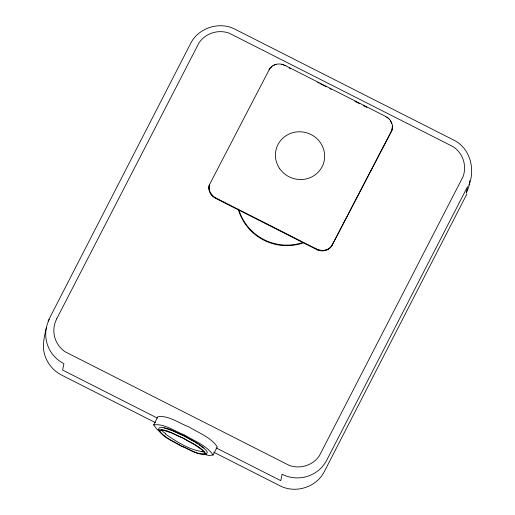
<?xml version="1.0" encoding="UTF-8"?>
<svg xmlns="http://www.w3.org/2000/svg" width="515" height="515" viewBox="0 0 515 515"><rect width="100%" height="100%" fill="white"/><g stroke="black" fill="none" stroke-linecap="round" stroke-linejoin="round"><path stroke-width="0.77" d="M209.412 184.756L269.274 69.538C272.12 63.924 279.774 62.547 285.04 65.431L385.574 116.39C391.188 118.952 394.368 126.246 391.226 131.827L332.091 245.269C329.252 250.882 321.592 252.253 316.326 249.376L215.791 198.41C210.725 196.022 207.397 189.778 209.547 184.351L209.051 186.108M391.954 130.05L332.233 244.863C329.388 250.47 321.727 251.848 316.468 248.964L215.933 198.005C211.446 195.829 208.221 190.756 209.187 185.703M391.818 130.456L392.443 125.866M46.427 327.456C44.284 336.688 41.728 346.621 45.043 355.917C47.792 364.144 53.85 371.122 61.568 375.068L155.582 422.725M469.12 184.911C475.39 168.572 469.95 147.76 453.432 139.932L235.258 29.342C219.622 20.973 198.333 27.746 190.524 43.685L48.075 321.064M208.89 187.511L209.026 187.106M208.923 188.934L209.064 188.529M209.161 190.357L209.302 189.951M209.599 191.754L209.734 191.348M210.223 193.106L210.358 192.7M211.021 194.38L211.163 193.975M211.993 195.565L212.129 195.159M213.107 196.633L213.242 196.228M214.349 197.567L214.485 197.161M215.791 198.41L215.933 198.005M269.274 69.538L269.139 69.943L270.06 68.263M270.967 67.182L270.832 67.587L272.029 66.235M273.085 65.843L273.227 65.437M274.398 65.205L274.54 64.8M275.808 64.742L275.943 64.336M281.872 64.716L282.008 64.311M283.366 65.167L283.501 64.761M284.904 65.836L285.04 65.431M316.326 249.376L316.468 248.964M317.864 250.045L318 249.633M319.358 250.496L319.5 250.09M320.89 250.766L321.025 250.361M322.429 250.85L322.564 250.445M323.948 250.754L324.083 250.348M325.422 250.47L325.557 250.058M326.832 250L326.967 249.595M328.145 249.363L328.28 248.957M329.343 248.565L329.478 248.159M330.398 247.618L330.533 247.213M331.306 246.543L331.441 246.138M332.091 245.269L332.233 244.863M385.439 116.796L385.574 116.39M386.881 117.639L387.016 117.233M388.123 118.579L388.265 118.173M389.243 119.647L389.379 119.235M390.344 120.42L391.007 122.107M391.632 123.452L391.767 123.046M392.346 127.701L392.481 127.295M391.226 131.827L391.361 131.422M392.179 129.104L392.314 128.692M466.925 193.936L324.476 471.315C316.667 487.254 295.378 494.027 279.742 485.658L213.712 452.189M159.708 431.274L157.081 429.426L153.631 424.875L157.822 416.725C168.817 415.225 178.673 423.182 188.612 426.723C198.391 432.858 210.532 437.01 217.291 446.865L213.094 455.015L208.581 455.53L204.075 454.069M158.208 429.935L159.328 427.759C168.218 426.549 176.182 432.98 184.216 435.844C192.121 440.801 201.932 444.162 207.397 452.125L206.277 454.301C197.387 455.505 189.423 449.074 181.389 446.215C173.484 441.258 163.673 437.898 158.208 429.935C167.098 428.725 175.061 435.156 183.102 438.014C191.007 442.977 200.818 446.331 206.277 454.301M153.631 424.875C164.626 423.375 174.476 431.332 184.422 434.866C194.2 441.007 206.341 445.16 213.094 455.015M165.283 434.016C176.967 441.851 189.874 450.522 204.172 451.784M163.944 427.939L172.622 430.759L184.177 436.038L194.85 441.992M201.333 451.475L202.781 451.945M289.179 68.006L290.608 68.727M317.704 82.464L319.126 83.185M320.555 83.906L326.259 86.803M329.819 88.606L331.248 89.333M354.777 101.255L359.766 103.785M363.333 105.594L366.899 107.403M157.32 418.083L62.585 370.06L63.918 363.674A33.288 32.883 11.8 0 1 47.605 323.317M216.171 447.915L280.765 480.656L282.098 474.264A33.288 32.883 11.8 0 0 326.825 460.037L467.569 186.61L466.236 192.996A33.288 32.883 11.8 0 0 469.738 180.656M195.513 442.359L197.998 444.11M199.241 444.979L203.592 448.037M165.618 433.591L163.126 431.847L161.356 429.51M302.202 242.726A50.064 49.459 11.8 0 1 239.095 210.738M303.528 242.803A50.064 49.459 11.8 0 1 238.316 209.122M47.85 322.648A33.288 32.883 11.8 0 1 49.318 319.371M56.734 318.766L55.305 322.062A25.937 25.621 11.8 0 0 65.102 351.777L289.314 465.431A25.937 25.621 11.8 0 0 319.319 455.884L463.12 176.503A25.937 25.621 11.8 0 0 453.329 146.788L229.117 33.134A25.937 25.621 11.8 0 0 199.112 42.674L56.734 318.766M162.824 430.115L159.354 430.514C164.549 438.098 173.896 441.297 181.428 446.022C189.082 448.745 196.672 454.874 205.137 453.721L202.479 450.213L194.393 444.535L183.057 438.207L171.501 432.928L162.824 430.115M279.491 168.36A24.714 23.793 18.5 0 0 322.062 166.821A24.714 23.793 18.5 0 0 298.558 131.788A24.714 23.793 18.5 0 0 279.491 168.36"/></g></svg>
